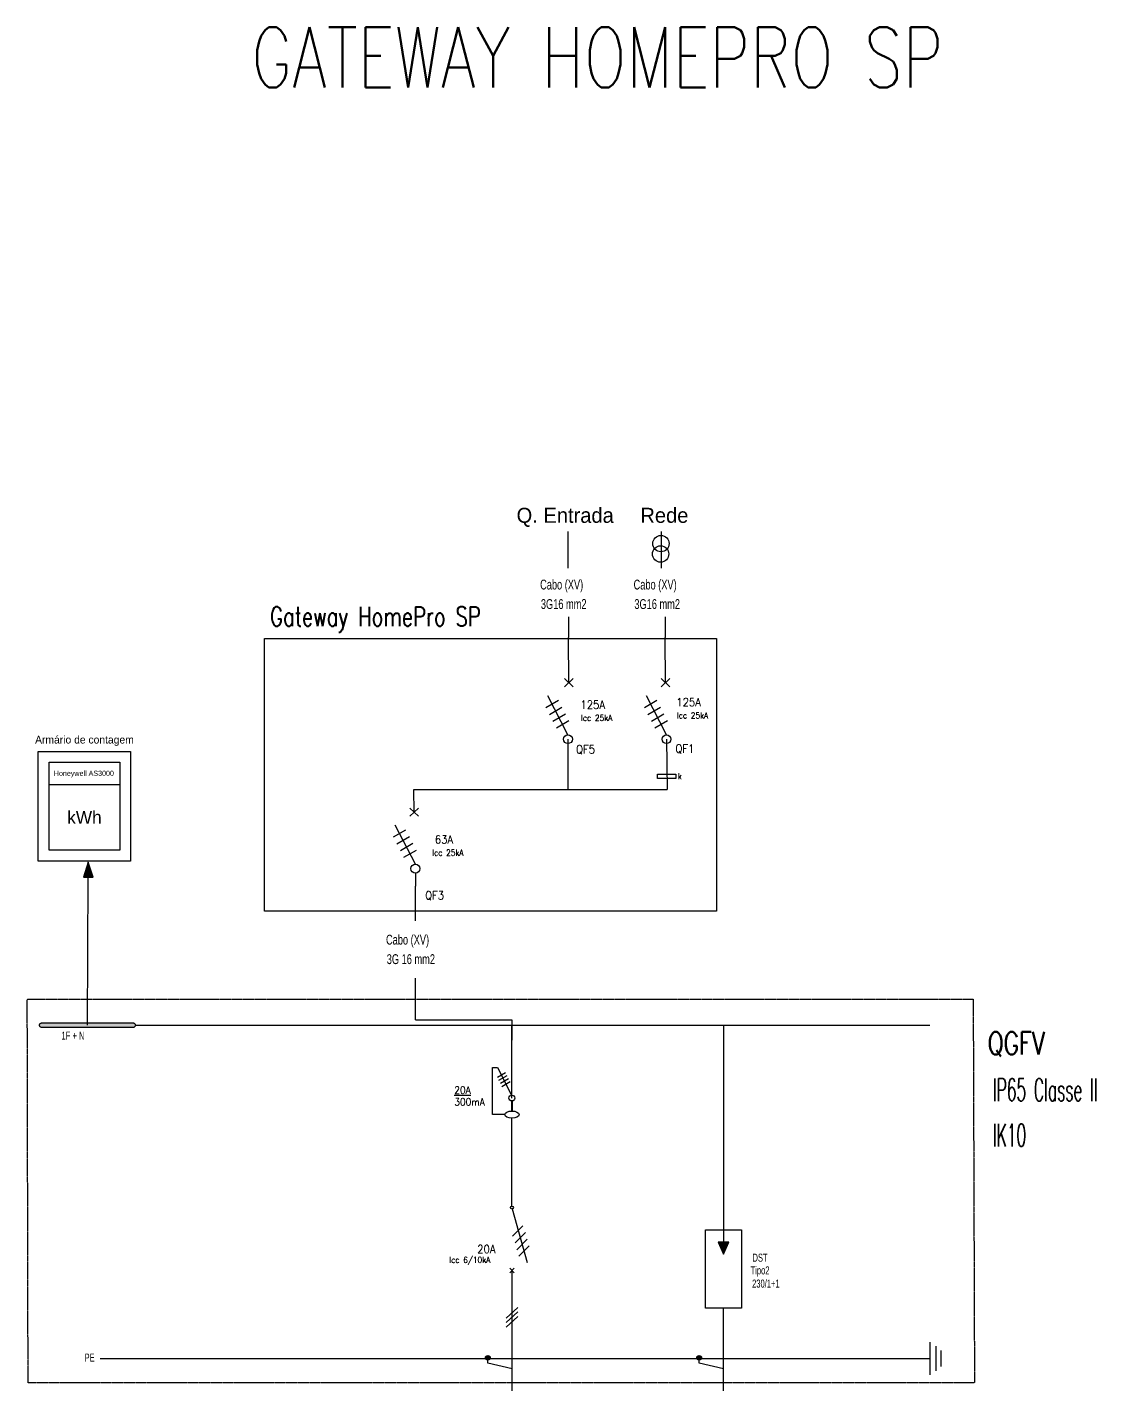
# Model space of a CAD drawing. Header units: millimetres. Extents: x 75320 to 3731865, y 19394 to 539720.
# Drawn here: x 78860 to 149953, y 448989 to 539720 of the extents above; entities that cross this region are included whole.
import ezdxf
from ezdxf.enums import TextEntityAlignment as Align

# ---------------------------------------------------------------- set-up
doc = ezdxf.new("R2010")
doc.units = ezdxf.units.MM
doc.linetypes.add('RDASHED', pattern=[2.38125, 1.5875, -0.79375])
for name, color, linetype in [('326', 7, 'Continuous'), ('Z_entity', 7, 'Continuous'), ('Z_solid', 96, 'Continuous'), ('Z_text', 7, 'Continuous')]:
    doc.layers.add(name, color=color, linetype=linetype)
doc.styles.add('QTNBCJ+TT111t00', font='', dxfattribs={"height": 0.2})
doc.styles.add('ROMANS', font='ROMANS.shx', dxfattribs={"width": 0.9, "height": 238.125})
doc.styles.get("Standard").update_dxf_attribs({"font": 'bahnschrift.ttf'})
doc.styles.get('QTNBCJ+TT111t00').set_extended_font_data('T T 1 1 1t 0 0')

msp = doc.modelspace()

# ---------------------------------------------------------------- hatches: boundary and pattern name
h = msp.add_hatch(color=256)
h.dxf.hatch_style = 1
h.paths.add_polyline_path([(82921, 484163), (82599, 483165), (83243, 483165)])
h = msp.add_hatch(color=256)
h.dxf.hatch_style = 1
h.paths.add_polyline_path([(86074, 473315), (86070, 473340), (86060, 473364), (86044, 473387), (86024, 473407), (86000, 473424), (85973, 473437), (85944, 473446), (85914, 473449), (79827, 473449), (79793, 473446), (79760, 473437), (79731, 473424), (79705, 473407), (79684, 473387), (79668, 473364), (79657, 473340), (79654, 473315), (79657, 473287), (79668, 473261), (79684, 473238), (79705, 473219), (79731, 473203), (79760, 473192), (79793, 473185), (79827, 473182), (85914, 473182), (85944, 473185), (85973, 473192), (86000, 473203), (86024, 473219), (86044, 473238), (86060, 473261), (86070, 473287)])
at = {"layer": 'Z_solid'}
for points in [[(125187, 458075), (125533, 458874), (124827, 458874)], [(109663, 451178), (109660, 451149), (109651, 451122), (109637, 451097), (109618, 451075), (109595, 451057), (109568, 451043), (109537, 451035), (109503, 451032), (109470, 451035), (109439, 451043), (109412, 451057), (109388, 451075), (109369, 451097), (109355, 451122), (109346, 451149), (109343, 451178), (109346, 451207), (109355, 451235), (109369, 451260), (109388, 451281), (109412, 451299), (109439, 451313), (109470, 451322), (109503, 451325), (109537, 451322), (109568, 451313), (109595, 451299), (109618, 451281), (109637, 451260), (109651, 451235), (109660, 451207)], [(123728, 451178), (123725, 451149), (123716, 451121), (123702, 451096), (123683, 451075), (123660, 451057), (123633, 451043), (123602, 451034), (123568, 451031), (123535, 451034), (123504, 451043), (123477, 451057), (123453, 451075), (123434, 451096), (123420, 451121), (123411, 451149), (123408, 451178), (123411, 451207), (123420, 451235), (123434, 451259), (123453, 451281), (123477, 451299), (123504, 451313), (123535, 451321), (123568, 451324), (123602, 451321), (123633, 451313), (123660, 451299), (123683, 451281), (123702, 451259), (123716, 451235), (123725, 451207)]]:
    msp.add_hatch(color=0, dxfattribs=at).paths.add_polyline_path(points)

# ---------------------------------------------------------------- linework, layer by layer
for p, q in [((114825, 506158), (114825, 503733)), ((121045, 506158), (121045, 503733)), ((114870, 500495), (114870, 499117)), ((121305, 500495), (121305, 499117)), ((114899, 496107), (114870, 499117)), ((121334, 496107), (121305, 499117)), ((114607, 496376), (115190, 495837)), ((114607, 495837), (115190, 496376)), ((121042, 496376), (121625, 495837)), ((121042, 495837), (121625, 496376)), ((113369, 494450), (114200, 494933)), ((119929, 494450), (120760, 494933)), ((113602, 493999), (114433, 494482)), ((113835, 493547), (114666, 494031)), ((114067, 493096), (114899, 493579)), ((120162, 493999), (120993, 494482)), ((120395, 493547), (121226, 494031)), ((120627, 493096), (121459, 493579)), ((104605, 487497), (104591, 489002)), ((104313, 487766), (104897, 487227)), ((104313, 487227), (104897, 487766)), ((103219, 485840), (104050, 486323)), ((103452, 485389), (104283, 485872)), ((103685, 484937), (104516, 485421)), ((103918, 484486), (104749, 484969)), ((104685, 483439), (104685, 482567)), ((86074, 473315), (138912, 473306)), ((111106, 468466), (111106, 473288)), ((125180, 473304), (125180, 467947)), ((110139, 469847), (110686, 470162)), ((110239, 469646), (110786, 469961)), ((110339, 469445), (110886, 469760)), ((110438, 469244), (110985, 469559)), ((111114, 468271), (111114, 467601)), ((125180, 467947), (125180, 459686))]:
    msp.add_line(p, q)
at = {"color": 0, "linetype": 'ByBlock'}
for p, q in [((111106, 470502), (111106, 473288)), ((111106, 467601), (111106, 468271)), ((111106, 461280), (111106, 467120)), ((111132, 461090), (112126, 457511)), ((111839, 459960), (111149, 459270)), ((112009, 459511), (111319, 458822)), ((112124, 459064), (111435, 458374)), ((112254, 458640), (111564, 457950)), ((111260, 456844), (110970, 457134)), ((110970, 456844), (111260, 457134)), ((111115, 448989), (111115, 456989)), ((125180, 448989), (125180, 454488))]:
    msp.add_line(p, q, dxfattribs=at)
for points in [[(94645, 499055), (124725, 499055), (124725, 480907), (94645, 480907)], [(79592, 491531), (85737, 491531), (85737, 484235), (79592, 484235)], [(80315, 490808), (85015, 490808), (85015, 484958), (80315, 484958)], [(120805, 490015), (122015, 490015), (122015, 489725), (120805, 489725)], [(80315, 489335), (85015, 489335), (85015, 484958), (80315, 484958)], [(82599, 483165), (83243, 483165), (82921, 484163)], [(123985, 459686), (126375, 459686), (126375, 454488), (123985, 454488)]]:
    msp.add_lwpolyline(points, close=True)
for points in [[(114835, 492637), (113499, 495228)], [(121395, 492637), (120059, 495228)], [(114835, 492343), (114835, 488995)], [(121395, 492343), (121435, 489002)], [(104591, 489002), (121435, 489002)], [(104685, 484027), (103349, 486618)], [(82865, 473315), (82921, 483165)], [(104685, 480255), (104685, 482567)], [(104696, 473675), (104696, 476446)], [(104696, 473675), (111106, 473675)], [(111106, 473675), (111106, 472309)], [(110640, 467362), (109819, 467362), (109819, 470502), (110150, 470502), (111087, 468661)]]:
    msp.add_lwpolyline(points)
at = {"linetype": 'RDASHED'}
msp.add_lwpolyline([(78860, 475035), (141800, 475035), (141885, 449505), (78915, 449505)], close=True, dxfattribs=at)
for centre, radius in [((121021, 505359), 544), ((121001, 504669), 544), ((114835, 492343), 294), ((121395, 492343), 294), ((104685, 483733), 294), ((111106, 468466), 195)]:
    msp.add_circle(centre, radius)
at = {"color": 0, "linetype": 'ByBlock'}
msp.add_circle((111108, 461184), 96.6, dxfattribs=at)
msp.add_ellipse((111112, 467361), major_axis=(471, 0), ratio=0.510093)
at = {"layer": 'Z_entity', "color": 7}
for points in [[(86074, 473315), (86070, 473340), (86060, 473364), (86044, 473387), (86024, 473407), (86000, 473424), (85973, 473437), (85944, 473446), (85914, 473449), (79827, 473449), (79793, 473446), (79760, 473437), (79731, 473424), (79705, 473407), (79684, 473387), (79668, 473364), (79657, 473340), (79654, 473315), (79654, 473315), (79657, 473287), (79668, 473261), (79684, 473238), (79705, 473219), (79731, 473203), (79760, 473192), (79793, 473185), (79827, 473182), (85914, 473182), (85944, 473185), (85973, 473192), (86000, 473203), (86024, 473219), (86044, 473238), (86060, 473261), (86070, 473287), (86074, 473315), (86074, 473315)], [(125187, 458075), (125533, 458874), (124827, 458874), (125187, 458075)], [(109663, 451178), (109660, 451149), (109651, 451122), (109637, 451097), (109618, 451075), (109595, 451057), (109568, 451043), (109537, 451035), (109503, 451032), (109470, 451035), (109439, 451043), (109412, 451057), (109388, 451075), (109369, 451097), (109355, 451122), (109346, 451149), (109343, 451178), (109346, 451207), (109355, 451235), (109369, 451260), (109388, 451281), (109412, 451299), (109439, 451313), (109470, 451322), (109503, 451325), (109537, 451322), (109568, 451313), (109595, 451299), (109618, 451281), (109637, 451260), (109651, 451235), (109660, 451207), (109663, 451178), (109663, 451178)], [(123728, 451178), (123725, 451149), (123716, 451121), (123702, 451096), (123683, 451075), (123660, 451057), (123633, 451043), (123602, 451034), (123568, 451031), (123535, 451034), (123504, 451043), (123477, 451057), (123453, 451075), (123434, 451096), (123420, 451121), (123411, 451149), (123408, 451178), (123411, 451207), (123420, 451235), (123434, 451259), (123453, 451281), (123477, 451299), (123504, 451313), (123535, 451321), (123568, 451324), (123602, 451321), (123633, 451313), (123660, 451299), (123683, 451281), (123702, 451259), (123716, 451235), (123725, 451207), (123728, 451178), (123728, 451178)]]:
    msp.add_lwpolyline(points, dxfattribs=at)
at = {"layer": 'Z_entity', "color": 0}
for points in [[(85914, 473449), (79827, 473449)], [(79827, 473182), (85914, 473182)], [(125180, 459686), (125180, 458874)], [(110729, 453816), (111501, 454535)], [(110729, 453522), (111501, 454228)], [(110729, 453229), (111501, 453935)], [(138912, 452229), (138912, 450045)], [(139317, 451963), (139317, 450311)], [(83709, 451134), (138912, 451137)], [(109503, 450832), (109503, 451178)], [(123568, 450832), (123568, 451178)], [(139636, 451670), (139636, 450604)], [(111115, 450446), (109503, 450832)], [(125180, 450445), (123568, 450832)]]:
    msp.add_lwpolyline(points, dxfattribs=at)

# ---------------------------------------------------------------- texts
at = {"lineweight": -3, "style": 'ROMANS'}
for s, height, width, p in [('GATEWAY HOMEPRO SP', 4000, 0.75, (93781, 535720)), ('Gateway HomePro SP', 1276.07, 0.75, (95007, 499873)), ('QGFV', 1500, 0.75, (142769, 471365)), ('IP65 Classe II', 1500, 0.5, (143107, 468265)), ('IK10', 1500, 0.5, (143107, 465245))]:
    msp.add_text(s, height=height, dxfattribs=dict(at, width=width)).set_placement(p)
at = {"linetype": 'RDASHED', "char_height": 1000, "attachment_point": 1}
for s, insert in [('Q. Entrada', (111419, 507743)), ('Rede', (119655, 507743))]:
    msp.add_mtext_dynamic_manual_height_columns(s, width=9281.84, gutter_width=12.5, heights=[1020], dxfattribs=dict(at, insert=insert))
at = {"width": 7000.41, "attachment_point": 5}
for s, insert, char_height in [('\\pxqc;Armário de contagem', (82665, 492236), 513.54), ('\\pxqc;kWh', (82665, 487147), 855.9)]:
    msp.add_mtext(s, dxfattribs=dict(at, insert=insert, char_height=char_height))
at = {"insert": (82627, 490026), "char_height": 342.36, "attachment_point": 5}
msp.add_mtext_dynamic_manual_height_columns('Honeywell AS3000', width=4700.99, gutter_width=713, heights=[0], dxfattribs=at)
at = {"layer": '326', "linetype": 'Continuous', "style": 'ROMANS', "width": 0.9}
for s, p in [('125A', (116485, 494372)), ('125A', (122865, 494532)), ('QF5', (116004, 491397)), ('QF1', (122614, 491447)), ('63A', (106584, 485400)), ('QF3', (105962, 481685)), ('20A', (109409, 458146))]:
    msp.add_text(s, height=543.5, dxfattribs=at).set_placement(p, align=Align.CENTER)
for s, p in [('Icc 25kA', (115706, 493765)), ('Icc 25kA', (122086, 493925)), ('k', (122146, 489885)), ('Icc 25kA', (105805, 484794)), ('Icc 6/10kA', (106941, 457695))]:
    msp.add_text(s, height=400, dxfattribs=at).set_placement(p, align=Align.MIDDLE_LEFT)
for s, p in [('%%U20A', (107272, 468753)), ('300mA', (107272, 467963))]:
    msp.add_text(s, height=487.9, dxfattribs=at).set_placement(p)
at = {"layer": 'Z_text', "color": 0, "style": 'QTNBCJ+TT111t00', "width": 0.7}
for s, height, p in [('Cabo (XV)', 656.2, (112983, 502307)), ('Cabo (XV)', 656.2, (119203, 502307)), ('3G16 mm2', 656.2, (113034, 501010)), ('3G16 mm2', 656.2, (119254, 501010)), ('Cabo (XV)', 656.2, (102730, 478677)), ('3G 16 mm2', 656.2, (102780, 477380)), ('1F + N', 536.3, (81142, 472351)), ('Tipo2', 536.3, (126991, 456730)), ('DST', 536.3, (127115, 457575)), ('230/1+1', 536.3, (127090, 455850)), ('PE', 536.3, (82672, 450927))]:
    msp.add_text(s, height=height, rotation=0.00055, dxfattribs=at).set_placement(p)

doc.saveas('drawing.dxf')
